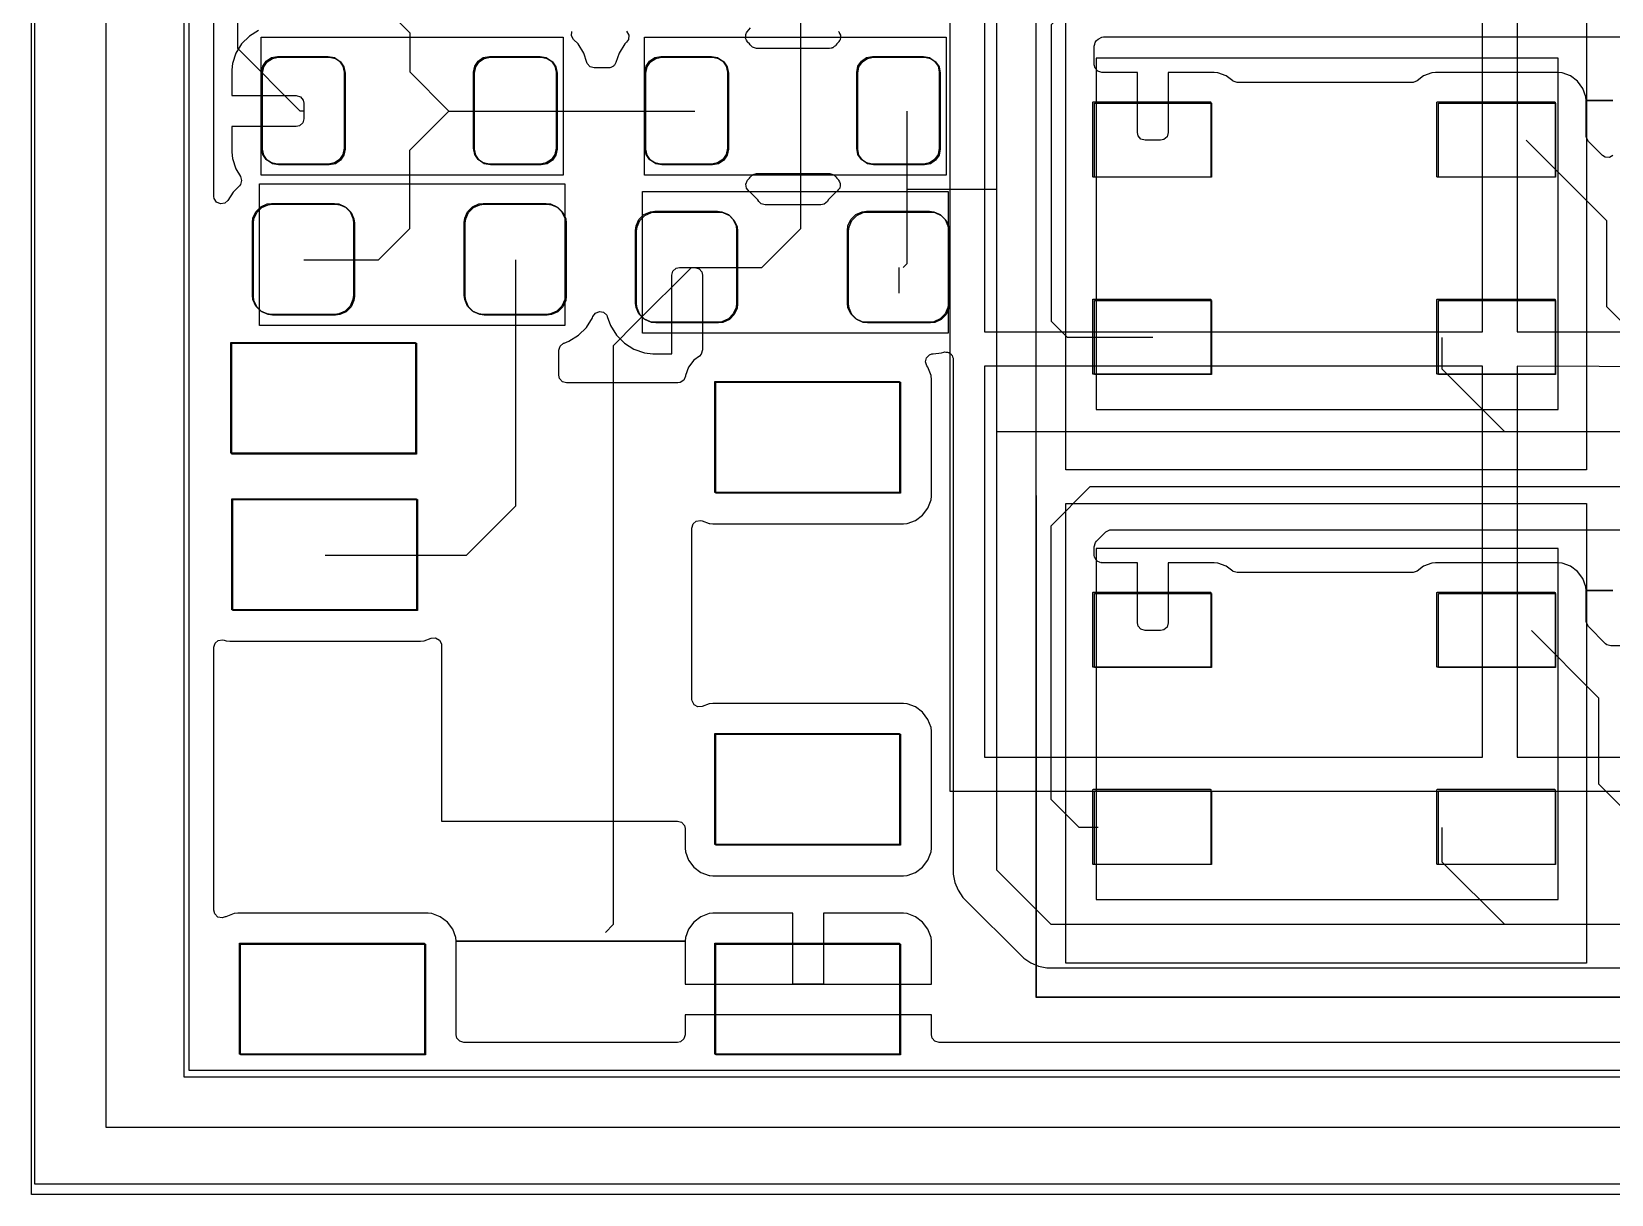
# Model space of a CAD drawing. Header units: millimetres. Extents: x -1.3 to 64.8, y -0.8 to 38.3.
# Drawn here: x -1.28 to 24.37, y -0.77 to 18.1 of the extents above; entities that cross this region are included whole.
import ezdxf

# ---------------------------------------------------------------- set-up
doc = ezdxf.new("R2010")
doc.units = ezdxf.units.MM
for name, color, linetype in [('border', 7, 'CONTINUOUS'), ('cut', 7, 'CONTINUOUS'), ('grid', 7, 'CONTINUOUS'), ('inner', 7, 'CONTINUOUS'), ('pcb', 7, 'CONTINUOUS'), ('stuffs', 7, 'CONTINUOUS'), ('Tobinner', 7, 'CONTINUOUS'), ('Topborder', 7, 'CONTINUOUS')]:
    doc.layers.add(name, color=color, linetype=linetype)

msp = doc.modelspace()

# ---------------------------------------------------------------- linework, layer by layer
at = {"layer": 'border', "color": 7}
msp.add_lwpolyline([(-0.069511, 37.23564), (62.43294, 37.23564), (62.43294, 0.31104), (-0.069511, 0.31104)], close=True, dxfattribs=at)
at = {"layer": 'cut', "color": 7}
msp.add_lwpolyline([(15.024196, 35.01991), (60.201652, 35.03441), (60.201652, 2.42957), (15.037168, 2.42957)], close=True, dxfattribs=at)
at = {"layer": 'grid', "color": 7}
for points in [[(15.026577, 35.02195), (15.026577, 2.42693), (60.196081, 2.42693), (60.196081, 35.02205)], [(15.512492, 18.45184), (23.963835, 18.45184), (23.963835, 10.99092), (15.512492, 10.99092)], [(15.512492, 10.44174), (23.963835, 10.44174), (23.963835, 2.97897), (15.512492, 2.97897)]]:
    msp.add_lwpolyline(points, close=True, dxfattribs=at)
at = {"layer": 'inner', "color": 7}
msp.add_lwpolyline([(1.277026, 18.83154), (1.277026, 36.42633), (31.3995, 36.42633), (61.521972, 36.42633), (61.521972, 18.83154), (61.521972, 1.23675), (31.3995, 1.23675), (1.277026, 1.23675)], close=True, dxfattribs=at)
at = {"layer": 'pcb', "color": 7}
for points in [[(1.1962, 1.1314), (1.1962, 36.4374)], [(2.4047, 18.12304), (2.2539, 18.03004), (2.2539, 18.03004), (2.1287, 17.90484), (2.1287, 17.90484), (2.0357, 17.75404), (2.0357, 17.75404), (1.98, 17.58594), (1.9694, 17.48214), (1.9694, 17.06434), (3.0154, 17.06434), (3.0824, 17.04464), (3.1282, 16.99184), (3.1394, 16.94034), (3.1394, 16.68834), (3.1197, 16.62134), (3.0669, 16.57554), (3.0154, 16.56434), (1.9694, 16.56434), (1.9694, 16.14654), (1.98, 16.04274), (2.0357, 15.87464), (2.0357, 15.87464), (2.1103, 15.75374), (2.1287, 15.68634), (2.1078, 15.61964), (2.0924, 15.60094), (1.9916, 15.50004), (1.9916, 15.50004), (1.9059, 15.36374), (1.8536, 15.31744), (1.7845, 15.30674), (1.7207, 15.33514), (1.6823, 15.39354), (1.6769, 15.42964), (1.6769, 29.17484)], [(58.1994, 24.30734), (59.7234, 22.78334), (59.7234, 19.98934), (58.4534, 18.71934), (15.7814, 18.71934), (15.2734, 18.21134), (15.2734, 13.40264)], [(4.4784, 19.48134), (4.4784, 18.46534), (4.8594, 18.08434), (4.8594, 17.44934), (5.4944, 16.81434)], [(14.3844, 19.48134), (14.3844, 15.54434)], [(11.2094, 14.90934), (11.2094, 18.84634)], [(2.0654, 17.83034), (2.0654, 18.46534)], [(8.3797, 18.10884), (8.4132, 18.04754), (8.4082, 17.97784), (8.3797, 17.93354), (8.3513, 17.90514), (8.2583, 17.75424), (8.2583, 17.75424), (8.2071, 17.59984), (8.1932, 17.57984), (8.1831, 17.55764), (8.1737, 17.55154), (8.1673, 17.54244), (8.1448, 17.53304), (8.1243, 17.51984), (8.1072, 17.51744), (8.1028, 17.51554), (8.0894, 17.51484), (7.8524, 17.51484), (7.7854, 17.53454), (7.7396, 17.58734), (7.7347, 17.59984), (7.6836, 17.75404), (7.6835, 17.75424), (7.6835, 17.75424), (7.6835, 17.75424), (7.5905, 17.90514), (7.5905, 17.90514), (7.5195, 17.97604), (7.4861, 18.03734), (7.491, 18.10704)], [(11.821, 18.10544), (11.824, 18.10364), (11.8377, 18.07504), (11.8528, 18.04724), (11.8526, 18.04374), (11.8541, 18.04054), (11.8501, 18.00914), (11.8479, 17.97754), (11.8456, 17.97364), (11.8453, 17.97124), (11.8377, 17.96004), (11.8267, 17.94124), (11.8232, 17.93704), (11.7913, 17.90514), (11.7768, 17.88164), (11.771, 17.87474), (11.7491, 17.86014), (11.7296, 17.84254), (11.7192, 17.84014), (11.7129, 17.83594), (11.6998, 17.83574), (11.676, 17.83034), (10.4888, 17.83034), (10.4218, 17.85004), (10.3833, 17.88924), (10.3735, 17.90514), (10.3451, 17.93354), (10.3434, 17.93664), (10.3404, 17.93844), (10.3268, 17.96704), (10.3116, 17.99484), (10.3119, 17.99834), (10.3103, 18.00154), (10.3143, 18.03294), (10.3166, 18.06454), (10.3188, 18.06844), (10.3192, 18.07084), (10.3268, 18.08214), (10.3377, 18.10084), (10.3932, 18.16704)], [(24.3962, 16.98784), (23.9629, 16.98784), (23.9629, 16.98784), (23.9629, 16.98784), (23.9565, 17.04754), (23.9062, 17.18234), (23.9062, 17.18234), (23.8199, 17.29754), (23.8199, 17.29754), (23.7047, 17.38384), (23.7047, 17.38384), (23.5699, 17.43414), (23.5699, 17.43414), (23.5103, 17.44054), (23.5103, 17.44054), (23.5103, 17.44054), (23.5103, 17.44054), (21.5145, 17.44054), (21.5145, 17.44054), (21.4549, 17.43414), (21.3201, 17.38384), (21.3201, 17.38384), (21.2145, 17.30474), (21.149, 17.28034), (21.1401, 17.28004), (18.2958, 17.28004), (18.2288, 17.29974), (18.2215, 17.30474), (18.1165, 17.38334), (18.1165, 17.38334), (17.9818, 17.43364), (17.9818, 17.43364), (17.9222, 17.44004), (17.1744, 17.44004), (17.1744, 16.46404), (17.1547, 16.39694), (17.1019, 16.35124), (17.0504, 16.34004), (16.7984, 16.34004), (16.7314, 16.35974), (16.6856, 16.41254), (16.6744, 16.46404), (16.6744, 17.44004), (16.0979, 17.44004), (16.0309, 17.45974), (15.9851, 17.51254), (15.9739, 17.56404), (15.9739, 17.86984), (15.9825, 17.89924), (15.9891, 17.92924), (15.9928, 17.93424), (15.9936, 17.93684), (16.0102, 17.95754), (16.0352, 17.98254), (16.0966, 18.01604), (16.1229, 18.01884), (58.5224, 18.01884)], [(3.1394, 16.81434), (3.0814, 16.81434), (2.0654, 17.83034)], [(24.3934, 16.09004), (24.3381, 16.05984), (24.2684, 16.06484), (24.2241, 16.09334), (23.9992, 16.31814), (23.9657, 16.37954), (23.9629, 16.40584), (23.9629, 16.98784), (24.3962, 16.98784)], [(4.8594, 16.17934), (5.4944, 16.81434)], [(5.4944, 16.81434), (6.5794, 16.81434)], [(6.5794, 16.81434), (9.4894, 16.81434)], [(12.9294, 16.81434), (12.9294, 15.54434)], [(4.8594, 14.90934), (4.8594, 16.17934)], [(22.9867, 16.34004), (24.2904, 15.03634), (24.2904, 13.63934)], [(12.9294, 15.54434), (12.9294, 14.33234)], [(12.9294, 15.54434), (14.3844, 15.54434), (14.3844, 11.60734)], [(4.3514, 14.40134), (4.8594, 14.90934)], [(9.4314, 14.27434), (10.5744, 14.27434), (11.2094, 14.90934)], [(3.1394, 14.40134), (4.3514, 14.40134)], [(3.4849, 9.60684), (5.7799, 9.60684), (6.5794, 10.40634), (6.5794, 14.40134)], [(9.4314, 14.27434), (8.5424, 13.38534), (8.1614, 13.00434), (8.1614, 3.86034)], [(12.8024, 14.27434), (12.8024, 13.85534)], [(12.9294, 14.33234), (12.8714, 14.27434)], [(24.2904, 13.63934), (24.7897, 13.14004)], [(16.9244, 13.14004), (15.5361, 13.14004), (15.2734, 13.40264)], [(28.9894, 11.60734), (22.6394, 11.60734), (21.6234, 12.62334), (21.6234, 13.14004)], [(60.8769, 1.69384), (13.4529, 1.69384), (13.3859, 1.71354), (13.3401, 1.76634), (13.3289, 1.81784), (13.3289, 2.14184), (9.3289, 2.14184), (9.3289, 1.81784), (9.3092, 1.75084), (9.2564, 1.70504), (9.2049, 1.69384), (5.7364, 1.69384), (5.6694, 1.71354), (5.6236, 1.76634), (5.6124, 1.81784), (5.6124, 3.33964), (9.3289, 3.33964), (9.3289, 2.64184), (11.0789, 2.64184), (11.5789, 2.64184), (13.3289, 2.64184), (13.3289, 3.33964), (13.3289, 3.33964), (13.3225, 3.39924), (13.3225, 3.39924), (13.2723, 3.53394), (13.2722, 3.53394), (13.1861, 3.64904), (13.1861, 3.64904), (13.071, 3.73524), (13.071, 3.73524), (12.9363, 3.78544), (12.9363, 3.78544), (12.8767, 3.79184), (11.5789, 3.79184), (11.5789, 2.64184), (11.0789, 2.64184), (11.0789, 3.79184), (9.7811, 3.79184), (9.7215, 3.78544), (9.7215, 3.78544), (9.5868, 3.73524), (9.5868, 3.73524), (9.4717, 3.64904), (9.4717, 3.64904), (9.3855, 3.53394), (9.3855, 3.53394), (9.3353, 3.39924), (9.3353, 3.39924), (9.3289, 3.33964), (5.6124, 3.33964), (5.6124, 3.33974), (5.6124, 3.33974), (5.606, 3.39934), (5.5557, 3.53414), (5.5557, 3.53414), (5.4694, 3.64934), (5.4694, 3.64934), (5.3542, 3.73564), (5.3542, 3.73564), (5.2194, 3.78594), (5.2194, 3.78594), (5.1598, 3.79234), (5.1598, 3.79234), (5.1598, 3.79234), (5.1598, 3.79234), (2.064, 3.79234), (2.064, 3.79234), (2.0044, 3.78594), (1.8696, 3.73564), (1.8618, 3.73134), (1.8602, 3.73424), (1.8097, 3.71544), (1.7415, 3.73034), (1.6921, 3.77974), (1.6769, 3.83914), (1.6769, 8.10894), (1.6966, 8.17594), (1.7494, 8.22174), (1.8185, 8.23164), (1.8442, 8.22514), (1.8774, 8.21274), (1.937, 8.20634), (5.0328, 8.20634), (5.0924, 8.21274), (5.2076, 8.25574), (5.2773, 8.26074), (5.3386, 8.22724), (5.3721, 8.16584), (5.3749, 8.13954), (5.3749, 5.28884), (9.2044, 5.28884), (9.2714, 5.26914), (9.3172, 5.21634), (9.3284, 5.16484), (9.3284, 4.84894), (9.3348, 4.78934), (9.3851, 4.65454), (9.3851, 4.65454), (9.4714, 4.53934), (9.4714, 4.53934), (9.5866, 4.45304), (9.5866, 4.45304), (9.7214, 4.40274), (9.7214, 4.40274), (9.7283, 4.40204), (9.781, 4.39634), (12.8768, 4.39634), (12.9364, 4.40274), (13.0712, 4.45304), (13.1864, 4.53934), (13.2727, 4.65454), (13.323, 4.78934), (13.3294, 4.84894), (13.3294, 6.74474), (13.323, 6.80434), (13.2727, 6.93914), (13.2727, 6.93914), (13.2727, 6.93914), (13.1864, 7.05434), (13.1864, 7.05434), (13.0712, 7.14064), (13.0712, 7.14064), (12.9364, 7.19094), (12.9364, 7.19094), (12.8768, 7.19734), (12.8768, 7.19734), (12.8768, 7.19734), (12.8768, 7.19734), (9.781, 7.19734), (9.781, 7.19734), (9.7214, 7.19094), (9.6062, 7.14794), (9.5365, 7.14294), (9.4752, 7.17644), (9.4417, 7.23784), (9.4389, 7.26414), (9.4389, 10.04454), (9.4586, 10.11154), (9.5114, 10.15734), (9.5805, 10.16724), (9.6062, 10.16074), (9.7214, 10.11774), (9.7214, 10.11774), (9.7283, 10.11704), (9.781, 10.11134), (12.8768, 10.11134), (12.9364, 10.11774), (13.0712, 10.16804), (13.1864, 10.25434), (13.2727, 10.36954), (13.323, 10.50434), (13.3294, 10.56394), (13.3294, 12.45974), (13.3238, 12.51154), (13.323, 12.51934), (13.2727, 12.65414), (13.2727, 12.65414), (13.2567, 12.67554), (13.2323, 12.74104), (13.2471, 12.80924), (13.2965, 12.85864), (13.3374, 12.87244), (13.3466, 12.87384), (13.3585, 12.87384), (13.4943, 12.88914), (13.5299, 12.90154), (13.5413, 12.90334), (13.5649, 12.90014), (13.5887, 12.90134), (13.5989, 12.89544), (13.6106, 12.89394), (13.6287, 12.87844), (13.6494, 12.86664), (13.6548, 12.85614), (13.6637, 12.84854), (13.6706, 12.82574), (13.6816, 12.80464), (13.6838, 12.78204), (13.6839, 12.78164), (13.6838, 12.78144), (13.6839, 12.78074), (13.6839, 11.67634), (13.6839, 11.67634), (13.6839, 4.56434), (13.6839, 4.42634), (13.6839, 4.42634), (13.6839, 4.42634), (13.7108, 4.29104), (13.7108, 4.29104), (13.7636, 4.16354), (13.8403, 4.04884), (14.8269, 3.06224), (14.9416, 2.98554), (15.0691, 2.93274), (15.0691, 2.93274), (15.0691, 2.93274), (15.0691, 2.93274), (15.2044, 2.90584), (15.2044, 2.90584), (55.8554, 2.90584)], [(22.6394, 11.60734), (14.3844, 11.60734), (14.3844, 4.49534)], [(15.2734, 10.08334), (15.9084, 10.71834)], [(15.9084, 10.71834), (58.8294, 10.71834)], [(15.2734, 5.63834), (15.2734, 10.08334)], [(24.3962, 9.02914), (23.9629, 9.02914), (23.9629, 9.02924), (23.9629, 9.02924), (23.9565, 9.08884), (23.9062, 9.22364), (23.9062, 9.22364), (23.8199, 9.33884), (23.8199, 9.33884), (23.7047, 9.42514), (23.7047, 9.42514), (23.5699, 9.47544), (23.5699, 9.47544), (23.5103, 9.48184), (23.5103, 9.48184), (23.5103, 9.48184), (23.5103, 9.48184), (21.5145, 9.48184), (21.5145, 9.48184), (21.4549, 9.47544), (21.3201, 9.42514), (21.3201, 9.42514), (21.2145, 9.34604), (21.149, 9.32164), (21.1401, 9.32134), (18.2958, 9.32134), (18.2288, 9.34104), (18.2215, 9.34604), (18.1165, 9.42474), (18.1165, 9.42474), (17.9818, 9.47494), (17.9818, 9.47494), (17.9222, 9.48134), (17.1744, 9.48134), (17.1744, 8.50534), (17.1547, 8.43834), (17.1019, 8.39254), (17.0504, 8.38134), (16.7984, 8.38134), (16.7314, 8.40104), (16.6856, 8.45384), (16.6744, 8.50534), (16.6744, 9.48134), (16.0979, 9.48134), (16.0892, 9.48394), (16.0803, 9.48264), (16.0562, 9.49354), (16.0309, 9.50104), (16.0249, 9.50784), (16.0167, 9.51164), (16.0024, 9.53384), (15.9851, 9.55384), (15.9828, 9.56434), (15.9789, 9.57044), (15.9739, 9.60534), (15.9739, 9.74184), (15.9936, 9.80884), (16.0102, 9.82954), (16.1622, 9.98154), (16.2236, 10.01504), (16.2499, 10.01784), (58.8984, 10.01784)], [(25.7221, 8.13134), (24.3634, 8.13134), (24.2964, 8.15104), (24.2757, 8.16764), (23.9992, 8.44414), (23.9657, 8.50554), (23.9629, 8.53184), (23.9629, 9.02914), (24.3962, 9.02914)], [(23.0714, 8.38134), (24.1634, 7.28934), (24.1634, 5.89234), (24.8744, 5.18134), (24.9571, 5.18134)], [(16.0354, 5.18134), (15.7304, 5.18134), (15.2734, 5.63834)], [(28.9894, 3.60634), (22.6394, 3.60634), (21.6234, 4.62234), (21.6234, 5.18134)], [(15.2734, 3.60634), (14.3844, 4.49534)], [(8.1614, 3.86034), (8.1614, 3.60634), (8.0344, 3.47934)], [(22.6394, 3.60634), (15.2734, 3.60634)], [(61.5212, 1.1314), (1.1962, 1.1314)]]:
    msp.add_lwpolyline(points, dxfattribs=at)
at = {"layer": 'pcb', "color": 3}
for points in [[(2.4468, 15.77594), (2.4468, 18.01594), (7.3468, 18.01594)], [(7.3468, 18.01594), (7.3468, 15.77594)], [(8.6698, 15.77594), (8.6698, 18.01594), (13.5698, 18.01594)], [(13.5698, 18.01594), (13.5698, 15.77594)], [(23.5058, 11.97164), (23.5058, 17.67164), (16.0058, 17.67164)], [(16.0058, 17.67164), (16.0058, 11.97164)], [(7.3468, 15.77594), (2.4468, 15.77594)], [(13.5698, 15.77594), (8.6698, 15.77594)], [(2.4168, 13.33294), (2.4168, 15.63294), (7.3768, 15.63294)], [(7.3768, 15.63294), (7.3768, 13.33294)], [(8.6398, 13.20594), (8.6398, 15.50594), (13.5998, 15.50594)], [(13.5998, 15.50594), (13.5998, 13.20594)], [(7.3768, 13.33294), (2.4168, 13.33294)], [(13.5998, 13.20594), (8.6398, 13.20594)], [(16.0058, 11.97164), (23.5058, 11.97164)], [(23.5058, 4.01294), (23.5058, 9.71294), (16.0058, 9.71294)], [(16.0058, 9.71294), (16.0058, 4.01294)], [(16.0058, 4.01294), (23.5058, 4.01294)]]:
    msp.add_lwpolyline(points, dxfattribs=at)
at = {"layer": 'pcb', "color": 7}
for points in [[(3.7931, 16.20944), (3.7735, 16.11084), (3.7176, 16.02724), (3.634, 15.97134), (3.5354, 15.95174), (2.7108, 15.95174), (2.6122, 15.97134), (2.5286, 16.02724), (2.4727, 16.11084), (2.4531, 16.20944), (2.4531, 17.44404), (2.4727, 17.54264), (2.5286, 17.62624), (2.6122, 17.68214), (2.7108, 17.70174), (3.5354, 17.70174), (3.634, 17.68214), (3.7176, 17.62624), (3.7735, 17.54264), (3.7931, 17.44404)], [(7.2331, 16.20944), (7.2135, 16.11084), (7.1576, 16.02724), (7.074, 15.97134), (6.9754, 15.95174), (6.1508, 15.95174), (6.0522, 15.97134), (5.9686, 16.02724), (5.9127, 16.11084), (5.8931, 16.20944), (5.8931, 17.44404), (5.9127, 17.54264), (5.9686, 17.62624), (6.0522, 17.68214), (6.1508, 17.70174), (6.9754, 17.70174), (7.074, 17.68214), (7.1576, 17.62624), (7.2135, 17.54264), (7.2331, 17.44404)], [(10.0161, 16.20944), (9.9965, 16.11084), (9.9406, 16.02724), (9.857, 15.97134), (9.7584, 15.95174), (8.9338, 15.95174), (8.8352, 15.97134), (8.7516, 16.02724), (8.6957, 16.11084), (8.6761, 16.20944), (8.6761, 17.44404), (8.6957, 17.54264), (8.7516, 17.62624), (8.8352, 17.68214), (8.9338, 17.70174), (9.7584, 17.70174), (9.857, 17.68214), (9.9406, 17.62624), (9.9965, 17.54264), (10.0161, 17.44404)], [(13.4561, 16.20944), (13.4365, 16.11084), (13.3806, 16.02724), (13.297, 15.97134), (13.1984, 15.95174), (12.3738, 15.95174), (12.2752, 15.97134), (12.1916, 16.02724), (12.1357, 16.11084), (12.1161, 16.20944), (12.1161, 17.44404), (12.1357, 17.54264), (12.1916, 17.62624), (12.2752, 17.68214), (12.3738, 17.70174), (13.1984, 17.70174), (13.297, 17.68214), (13.3806, 17.62624), (13.4365, 17.54264), (13.4561, 17.44404)], [(3.8094, 16.19704), (3.7898, 16.09844), (3.7339, 16.01484), (3.6503, 15.95894), (3.5517, 15.93934), (2.7271, 15.93934), (2.6285, 15.95894), (2.5449, 16.01484), (2.489, 16.09844), (2.4694, 16.19704), (2.4694, 17.43164), (2.489, 17.53024), (2.5449, 17.61384), (2.6285, 17.66974), (2.7271, 17.68934), (3.5517, 17.68934), (3.6503, 17.66974), (3.7339, 17.61384), (3.7898, 17.53024), (3.8094, 17.43164)], [(7.2494, 16.19704), (7.2298, 16.09844), (7.1739, 16.01484), (7.0903, 15.95894), (6.9917, 15.93934), (6.1671, 15.93934), (6.0685, 15.95894), (5.9849, 16.01484), (5.929, 16.09844), (5.9094, 16.19704), (5.9094, 17.43164), (5.929, 17.53024), (5.9849, 17.61384), (6.0685, 17.66974), (6.1671, 17.68934), (6.9917, 17.68934), (7.0903, 17.66974), (7.1739, 17.61384), (7.2298, 17.53024), (7.2494, 17.43164)], [(10.0324, 16.19704), (10.0128, 16.09844), (9.9569, 16.01484), (9.8733, 15.95894), (9.7747, 15.93934), (8.9501, 15.93934), (8.8515, 15.95894), (8.7679, 16.01484), (8.712, 16.09844), (8.6924, 16.19704), (8.6924, 17.43164), (8.712, 17.53024), (8.7679, 17.61384), (8.8515, 17.66974), (8.9501, 17.68934), (9.7747, 17.68934), (9.8733, 17.66974), (9.9569, 17.61384), (10.0128, 17.53024), (10.0324, 17.43164)], [(13.4724, 16.19704), (13.4528, 16.09844), (13.3969, 16.01484), (13.3133, 15.95894), (13.2147, 15.93934), (12.3901, 15.93934), (12.2915, 15.95894), (12.2079, 16.01484), (12.152, 16.09844), (12.1324, 16.19704), (12.1324, 17.43164), (12.152, 17.53024), (12.2079, 17.61384), (12.2915, 17.66974), (12.3901, 17.68934), (13.2147, 17.68934), (13.3133, 17.66974), (13.3969, 17.61384), (13.4528, 17.53024), (13.4724, 17.43164)], [(17.8681, 15.75244), (17.8673, 15.74854), (17.8652, 15.74534), (17.8619, 15.74314), (17.8581, 15.74244), (15.9581, 15.74244), (15.9543, 15.74314), (15.951, 15.74534), (15.9489, 15.74854), (15.9481, 15.75244), (15.9481, 16.95244), (15.9489, 16.95624), (15.951, 16.95944), (15.9543, 16.96164), (15.9581, 16.96244), (17.8581, 16.96244), (17.8619, 16.96164), (17.8652, 16.95944), (17.8673, 16.95624), (17.8681, 16.95244)], [(17.8744, 16.94004), (17.8744, 15.74004), (15.9744, 15.74004), (15.9744, 16.94004)], [(23.4561, 15.75244), (23.4553, 15.74854), (23.4532, 15.74534), (23.4499, 15.74314), (23.4461, 15.74244), (21.5461, 15.74244), (21.5423, 15.74314), (21.539, 15.74534), (21.5369, 15.74854), (21.5361, 15.75244), (21.5361, 16.95244), (21.5369, 16.95624), (21.539, 16.95944), (21.5423, 16.96164), (21.5461, 16.96244), (23.4461, 16.96244), (23.4499, 16.96164), (23.4532, 16.95944), (23.4553, 16.95624), (23.4561, 16.95244)], [(23.4624, 16.94004), (23.4624, 15.74004), (21.5624, 15.74004), (21.5624, 16.94004)], [(11.6775, 15.79794), (11.679, 15.79834), (11.7109, 15.78804), (11.743, 15.77864), (11.7443, 15.77744), (11.7456, 15.77694), (11.7717, 15.75324), (11.7771, 15.74664), (11.7913, 15.72354), (11.8186, 15.69624), (11.8224, 15.69164), (11.8339, 15.66484), (11.8479, 15.63914), (11.8474, 15.63304), (11.8498, 15.62744), (11.845, 15.59864), (11.8429, 15.56944), (11.8392, 15.56454), (11.8382, 15.55854), (11.8171, 15.53504), (11.801, 15.51354), (11.7962, 15.51174), (11.7927, 15.50784), (11.7837, 15.50214), (11.7837, 15.50214), (11.6546, 15.37304), (11.6391, 15.34834), (11.5867, 15.30204), (11.5341, 15.29034), (10.6301, 15.29034), (10.5631, 15.31004), (10.5251, 15.34834), (10.5098, 15.37274), (10.5098, 15.37274), (10.3808, 15.50174), (10.3808, 15.50174), (10.3718, 15.50744), (10.3255, 15.55974), (10.3148, 15.62884), (10.3432, 15.69274), (10.35, 15.70014), (10.3735, 15.72354), (10.3833, 15.73944), (10.4352, 15.78614), (10.4888, 15.79834), (11.676, 15.79834)], [(3.9431, 13.82314), (3.9349, 13.75234), (3.8889, 13.64834), (3.8085, 13.56794), (3.7045, 13.52194), (3.6337, 13.51374), (2.6125, 13.51374), (2.5417, 13.52194), (2.4377, 13.56794), (2.3573, 13.64834), (2.3113, 13.75234), (2.3031, 13.82314), (2.3031, 15.00434), (2.3113, 15.07514), (2.3573, 15.17914), (2.4377, 15.25954), (2.5417, 15.30554), (2.6125, 15.31374), (3.6337, 15.31374), (3.7045, 15.30554), (3.8085, 15.25954), (3.8889, 15.17914), (3.9349, 15.07514), (3.9431, 15.00434)], [(3.9594, 13.81074), (3.9512, 13.73994), (3.9052, 13.63594), (3.8248, 13.55554), (3.7208, 13.50954), (3.65, 13.50134), (2.6288, 13.50134), (2.558, 13.50954), (2.454, 13.55554), (2.3736, 13.63594), (2.3276, 13.73994), (2.3194, 13.81074), (2.3194, 14.99194), (2.3276, 15.06274), (2.3736, 15.16674), (2.454, 15.24714), (2.558, 15.29314), (2.6288, 15.30134), (3.65, 15.30134), (3.7208, 15.29314), (3.8248, 15.24714), (3.9052, 15.16674), (3.9512, 15.06274), (3.9594, 14.99194)], [(7.3831, 13.82314), (7.3749, 13.75234), (7.3289, 13.64834), (7.2485, 13.56794), (7.1445, 13.52194), (7.0737, 13.51374), (6.0525, 13.51374), (5.9817, 13.52194), (5.8777, 13.56794), (5.7973, 13.64834), (5.7513, 13.75234), (5.7431, 13.82314), (5.7431, 15.00434), (5.7513, 15.07514), (5.7973, 15.17914), (5.8777, 15.25954), (5.9817, 15.30554), (6.0525, 15.31374), (7.0737, 15.31374), (7.1445, 15.30554), (7.2485, 15.25954), (7.3289, 15.17914), (7.3749, 15.07514), (7.3831, 15.00434)], [(7.3994, 13.81074), (7.3912, 13.73994), (7.3452, 13.63594), (7.2648, 13.55554), (7.1608, 13.50954), (7.09, 13.50134), (6.0688, 13.50134), (5.998, 13.50954), (5.894, 13.55554), (5.8136, 13.63594), (5.7676, 13.73994), (5.7594, 13.81074), (5.7594, 14.99194), (5.7676, 15.06274), (5.8136, 15.16674), (5.894, 15.24714), (5.998, 15.29314), (6.0688, 15.30134), (7.09, 15.30134), (7.1608, 15.29314), (7.2648, 15.24714), (7.3452, 15.16674), (7.3912, 15.06274), (7.3994, 14.99194)], [(8.5261, 14.87734), (8.5343, 14.94814), (8.5803, 15.05214), (8.6607, 15.13254), (8.7647, 15.17854), (8.8355, 15.18674), (9.8567, 15.18674), (9.9275, 15.17854), (10.0315, 15.13254), (10.1119, 15.05214), (10.1579, 14.94814), (10.1661, 14.87734), (10.1661, 13.69614), (10.1579, 13.62534), (10.1119, 13.52134), (10.0315, 13.44094), (9.9275, 13.39494), (9.8567, 13.38674), (8.8355, 13.38674), (8.7647, 13.39494), (8.6607, 13.44094), (8.5803, 13.52134), (8.5343, 13.62534), (8.5261, 13.69614)], [(8.5424, 14.86494), (8.5506, 14.93574), (8.5966, 15.03974), (8.677, 15.12014), (8.781, 15.16614), (8.8518, 15.17434), (9.873, 15.17434), (9.9438, 15.16614), (10.0478, 15.12014), (10.1282, 15.03974), (10.1742, 14.93574), (10.1824, 14.86494), (10.1824, 13.68374), (10.1742, 13.61294), (10.1282, 13.50894), (10.0478, 13.42854), (9.9438, 13.38254), (9.873, 13.37434), (8.8518, 13.37434), (8.781, 13.38254), (8.677, 13.42854), (8.5966, 13.50894), (8.5506, 13.61294), (8.5424, 13.68374)], [(11.9661, 14.87734), (11.9743, 14.94814), (12.0203, 15.05214), (12.1007, 15.13254), (12.2047, 15.17854), (12.2755, 15.18674), (13.2967, 15.18674), (13.3675, 15.17854), (13.4715, 15.13254), (13.5519, 15.05214), (13.5979, 14.94814), (13.6061, 14.87734), (13.6061, 13.69614), (13.5979, 13.62534), (13.5519, 13.52134), (13.4715, 13.44094), (13.3675, 13.39494), (13.2967, 13.38674), (12.2755, 13.38674), (12.2047, 13.39494), (12.1007, 13.44094), (12.0203, 13.52134), (11.9743, 13.62534), (11.9661, 13.69614)], [(11.9824, 14.86494), (11.9906, 14.93574), (12.0366, 15.03974), (12.117, 15.12014), (12.221, 15.16614), (12.2918, 15.17434), (13.313, 15.17434), (13.3838, 15.16614), (13.4878, 15.12014), (13.5682, 15.03974), (13.6142, 14.93574), (13.6224, 14.86494), (13.6224, 13.68374), (13.6142, 13.61294), (13.5682, 13.50894), (13.4878, 13.42854), (13.3838, 13.38254), (13.313, 13.37434), (12.2918, 13.37434), (12.221, 13.38254), (12.117, 13.42854), (12.0366, 13.50894), (11.9906, 13.61294), (11.9824, 13.68374)], [(9.5554, 14.25464), (9.6012, 14.20184), (9.6124, 14.15034), (9.6124, 12.93704), (9.5927, 12.87004), (9.5627, 12.83774), (9.4714, 12.76934), (9.3851, 12.65414), (9.3851, 12.65414), (9.3348, 12.51934), (9.3348, 12.51934), (9.334, 12.51154), (9.3072, 12.44704), (9.2498, 12.40714), (9.2107, 12.40084), (7.4039, 12.40084), (7.3369, 12.42054), (7.2911, 12.47334), (7.2799, 12.52484), (7.2799, 12.93114), (7.2996, 12.99824), (7.3524, 13.04394), (7.3629, 13.04824), (7.4436, 13.07644), (7.5981, 13.17354), (7.7272, 13.30264), (7.8243, 13.45714), (7.8319, 13.47884), (7.8726, 13.53564), (7.9376, 13.56134), (8.0061, 13.54794), (8.0565, 13.49954), (8.066, 13.47884), (8.1179, 13.33034), (8.215, 13.17594), (8.344, 13.04694), (8.4984, 12.94984), (8.6706, 12.88964), (8.6706, 12.88964), (8.8064, 12.87434), (8.8064, 12.87434), (9.1124, 12.87434), (9.1124, 14.15034), (9.1321, 14.21734), (9.1849, 14.26314), (9.2364, 14.27434), (9.4884, 14.27434)], [(17.8681, 12.55244), (17.8673, 12.54854), (17.8652, 12.54534), (17.8619, 12.54314), (17.8581, 12.54244), (15.9581, 12.54244), (15.9543, 12.54314), (15.951, 12.54534), (15.9489, 12.54854), (15.9481, 12.55244), (15.9481, 13.75244), (15.9489, 13.75624), (15.951, 13.75944), (15.9543, 13.76164), (15.9581, 13.76244), (17.8581, 13.76244), (17.8619, 13.76164), (17.8652, 13.75944), (17.8673, 13.75624), (17.8681, 13.75244)], [(17.8744, 13.74004), (17.8744, 12.54004), (15.9744, 12.54004), (15.9744, 13.74004)], [(23.4561, 12.55244), (23.4553, 12.54854), (23.4532, 12.54534), (23.4499, 12.54314), (23.4461, 12.54244), (21.5461, 12.54244), (21.5423, 12.54314), (21.539, 12.54534), (21.5369, 12.54854), (21.5361, 12.55244), (21.5361, 13.75244), (21.5369, 13.75624), (21.539, 13.75944), (21.5423, 13.76164), (21.5461, 13.76244), (23.4461, 13.76244), (23.4499, 13.76164), (23.4532, 13.75944), (23.4553, 13.75624), (23.4561, 13.75244)], [(23.4624, 13.74004), (23.4624, 12.54004), (21.5624, 12.54004), (21.5624, 13.74004)], [(4.9536, 11.25924), (1.9536, 11.25924), (1.9536, 13.05924), (4.9536, 13.05924)], [(4.9699, 11.24684), (1.9699, 11.24684), (1.9699, 13.04684), (4.9699, 13.04684)], [(12.8126, 10.62424), (9.8126, 10.62424), (9.8126, 12.42424), (12.8126, 12.42424)], [(12.8289, 10.61184), (9.8289, 10.61184), (9.8289, 12.41184), (12.8289, 12.41184)], [(4.9686, 8.71924), (1.9686, 8.71924), (1.9686, 10.51924), (4.9686, 10.51924)], [(4.9849, 8.70684), (1.9849, 8.70684), (1.9849, 10.50684), (4.9849, 10.50684)], [(17.8681, 7.79374), (17.8673, 7.78994), (17.8652, 7.78664), (17.8619, 7.78454), (17.8581, 7.78374), (15.9581, 7.78374), (15.9543, 7.78454), (15.951, 7.78664), (15.9489, 7.78994), (15.9481, 7.79374), (15.9481, 8.99374), (15.9489, 8.99754), (15.951, 9.00084), (15.9543, 9.00294), (15.9581, 9.00374), (17.8581, 9.00374), (17.8619, 9.00294), (17.8652, 9.00084), (17.8673, 8.99754), (17.8681, 8.99374)], [(17.8744, 8.98134), (17.8744, 7.78134), (15.9744, 7.78134), (15.9744, 8.98134)], [(23.4561, 7.79374), (23.4553, 7.78994), (23.4532, 7.78664), (23.4499, 7.78454), (23.4461, 7.78374), (21.5461, 7.78374), (21.5423, 7.78454), (21.539, 7.78664), (21.5369, 7.78994), (21.5361, 7.79374), (21.5361, 8.99374), (21.5369, 8.99754), (21.539, 9.00084), (21.5423, 9.00294), (21.5461, 9.00374), (23.4461, 9.00374), (23.4499, 9.00294), (23.4532, 9.00084), (23.4553, 8.99754), (23.4561, 8.99374)], [(23.4624, 8.98134), (23.4624, 7.78134), (21.5624, 7.78134), (21.5624, 8.98134)], [(12.8126, 4.90924), (9.8126, 4.90924), (9.8126, 6.70924), (12.8126, 6.70924)], [(12.8289, 4.89684), (9.8289, 4.89684), (9.8289, 6.69684), (12.8289, 6.69684)], [(17.8681, 4.59374), (17.8673, 4.58994), (17.8652, 4.58664), (17.8619, 4.58454), (17.8581, 4.58374), (15.9581, 4.58374), (15.9543, 4.58454), (15.951, 4.58664), (15.9489, 4.58994), (15.9481, 4.59374), (15.9481, 5.79374), (15.9489, 5.79754), (15.951, 5.80084), (15.9543, 5.80294), (15.9581, 5.80374), (17.8581, 5.80374), (17.8619, 5.80294), (17.8652, 5.80084), (17.8673, 5.79754), (17.8681, 5.79374)], [(17.8744, 5.78134), (17.8744, 4.58134), (15.9744, 4.58134), (15.9744, 5.78134)], [(23.4561, 4.59374), (23.4553, 4.58994), (23.4532, 4.58664), (23.4499, 4.58454), (23.4461, 4.58374), (21.5461, 4.58374), (21.5423, 4.58454), (21.539, 4.58664), (21.5369, 4.58994), (21.5361, 4.59374), (21.5361, 5.79374), (21.5369, 5.79754), (21.539, 5.80084), (21.5423, 5.80294), (21.5461, 5.80374), (23.4461, 5.80374), (23.4499, 5.80294), (23.4532, 5.80084), (23.4553, 5.79754), (23.4561, 5.79374)], [(23.4624, 5.78134), (23.4624, 4.58134), (21.5624, 4.58134), (21.5624, 5.78134)], [(5.0956, 1.50424), (2.0956, 1.50424), (2.0956, 3.30424), (5.0956, 3.30424)], [(5.1119, 1.49184), (2.1119, 1.49184), (2.1119, 3.29184), (5.1119, 3.29184)], [(12.8126, 1.50424), (9.8126, 1.50424), (9.8126, 3.30424), (12.8126, 3.30424)], [(12.8289, 1.49184), (9.8289, 1.49184), (9.8289, 3.29184), (12.8289, 3.29184)]]:
    msp.add_lwpolyline(points, close=True, dxfattribs=at)
at = {"layer": 'stuffs', "color": 7}
for points in [[(13.630998, 19.66879), (13.630998, 33.57205), (35.341228, 33.57205), (57.051459, 33.57205), (57.051459, 19.66879), (57.051459, 5.76553), (35.341228, 5.76553), (13.630998, 5.76553)], [(22.277767, 16.34074), (22.277767, 19.45109), (18.234314, 19.45109), (14.190859, 19.45109), (14.190859, 16.34074), (14.190859, 13.23039), (18.234314, 13.23039), (22.277767, 13.23039)], [(30.862327, 16.34074), (30.862327, 19.45109), (26.849979, 19.45109), (22.837628, 19.45109), (22.837628, 16.34074), (22.837628, 13.23039), (26.849979, 13.23039), (30.862327, 13.23039)], [(22.277767, 9.49795), (22.277767, 12.67051), (18.234314, 12.67051), (14.190859, 12.67051), (14.190859, 9.49795), (14.190859, 6.32539), (18.234314, 6.32539), (22.277767, 6.32539)], [(30.847346, 9.48235), (30.831236, 12.63936), (26.834437, 12.65536), (22.837639, 12.67136), (22.837639, 9.49835), (22.837639, 6.32533), (26.850558, 6.32533), (30.863478, 6.32533)]]:
    msp.add_lwpolyline(points, close=True, dxfattribs=at)
at = {"layer": 'Tobinner', "color": 7}
msp.add_lwpolyline([(-1.227659, 38.15188), (63.566853, 38.15188), (63.566853, -0.6052), (-1.227659, -0.6052)], close=True, dxfattribs=at)
at = {"layer": 'Topborder', "color": 7}
msp.add_lwpolyline([(-1.282258, 38.3192), (64.778044, 38.3192), (64.778044, -0.77252), (-1.282258, -0.77252)], close=True, dxfattribs=at)

doc.saveas('drawing.dxf')
